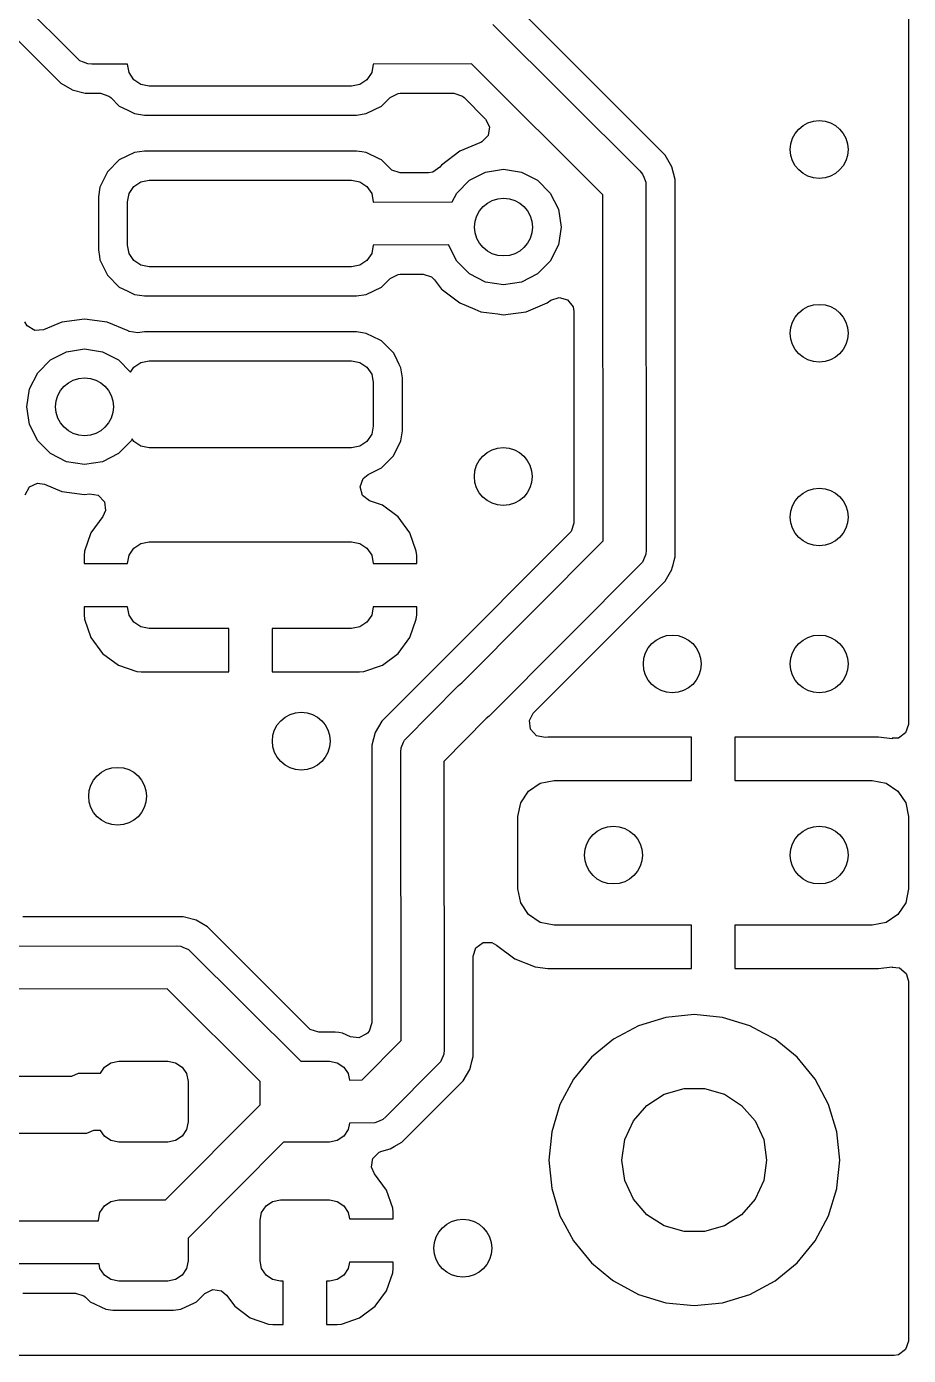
# Model space of a CAD drawing. Extents: x 4.8 to 5.96, y -4.25 to -3.64.
# Drawn here: x 5.7192 to 5.9593, y -4.2282 to -3.8665 of the extents above; entities that cross this region are included whole.
import ezdxf

# ---------------------------------------------------------------- set-up
doc = ezdxf.new("R2010")
doc.units = 0
doc.header["$MEASUREMENT"] = 0
doc.layers.add('BLACK', color=7, linetype='CONTINUOUS')

msp = doc.modelspace()

# ---------------------------------------------------------------- linework, layer by layer
at = {"layer": 'BLACK', "linetype": 'CONTINUOUS'}
for p, q in [((5.95927, -3.83298), (5.95927, -4.05647)), ((5.73373, -3.87582), (5.70048, -3.84272)), ((5.69843, -3.85184), (5.72853, -3.88195)), ((5.89304, -3.90153), (5.85138, -3.85986)), ((5.84619, -3.866), (5.88618, -3.90582)), ((5.73474, -3.87623), (5.73373, -3.87582)), ((5.73586, -3.8767), (5.73474, -3.87623)), ((5.73701, -3.87681), (5.73586, -3.8767)), ((5.84036, -3.8767), (5.81362, -3.87676)), ((5.8761, -3.9123), (5.84036, -3.8767)), ((5.74669, -3.87679), (5.73701, -3.87681)), ((5.74669, -3.87681), (5.74669, -3.87679)), ((5.74714, -3.87907), (5.74669, -3.87681)), ((5.74842, -3.88099), (5.74714, -3.87907)), ((5.81317, -3.87907), (5.81189, -3.88099)), ((5.81362, -3.87681), (5.81317, -3.87907)), ((5.81362, -3.87676), (5.81362, -3.87681)), ((5.72853, -3.88195), (5.73157, -3.8837)), ((5.73157, -3.8837), (5.73168, -3.88376)), ((5.73168, -3.88376), (5.73519, -3.8847)), ((5.75034, -3.88227), (5.74842, -3.88099)), ((5.7526, -3.88272), (5.75034, -3.88227)), ((5.80772, -3.88272), (5.7526, -3.88272)), ((5.80998, -3.88227), (5.80772, -3.88272)), ((5.81189, -3.88099), (5.80998, -3.88227)), ((5.73519, -3.8847), (5.73519, -3.8847)), ((5.73519, -3.8847), (5.73882, -3.8847)), ((5.73882, -3.8847), (5.73936, -3.8847)), ((5.73936, -3.8847), (5.74165, -3.88545)), ((5.74165, -3.88545), (5.74212, -3.88585)), ((5.74212, -3.88585), (5.74447, -3.8882)), ((5.81585, -3.8882), (5.8182, -3.88585)), ((5.8182, -3.88585), (5.82034, -3.88475)), ((5.82034, -3.88475), (5.82095, -3.8847)), ((5.82095, -3.8847), (5.83558, -3.8847)), ((5.83558, -3.8847), (5.83787, -3.88545)), ((5.83787, -3.88545), (5.83833, -3.88585)), ((5.83833, -3.88585), (5.84418, -3.8917)), ((5.74447, -3.8882), (5.74659, -3.88923)), ((5.74659, -3.88923), (5.74861, -3.89022)), ((5.74861, -3.89022), (5.74861, -3.89022)), ((5.74861, -3.89022), (5.74861, -3.89022)), ((5.74861, -3.89022), (5.75129, -3.89061)), ((5.75129, -3.89061), (5.75129, -3.89061)), ((5.75129, -3.89061), (5.80903, -3.89061)), ((5.80903, -3.89061), (5.81171, -3.89022)), ((5.80903, -3.89061), (5.80903, -3.89061)), ((5.81171, -3.89022), (5.81585, -3.8882)), ((5.84418, -3.8917), (5.84528, -3.89384)), ((5.84528, -3.89384), (5.8449, -3.89622)), ((5.84257, -3.8982), (5.83713, -3.90045)), ((5.84288, -3.89807), (5.84257, -3.8982)), ((5.84292, -3.89805), (5.84288, -3.89807)), ((5.84288, -3.89807), (5.84288, -3.89807)), ((5.8432, -3.89793), (5.84292, -3.89805)), ((5.8449, -3.89622), (5.8432, -3.89793)), ((5.74861, -3.9008), (5.74447, -3.90283)), ((5.74995, -3.90061), (5.74861, -3.9008)), ((5.75129, -3.90041), (5.74995, -3.90061)), ((5.80903, -3.90041), (5.75129, -3.90041)), ((5.81046, -3.90062), (5.80903, -3.90041)), ((5.81171, -3.9008), (5.81046, -3.90062)), ((5.81518, -3.9025), (5.81171, -3.9008)), ((5.83713, -3.90045), (5.83219, -3.90424)), ((5.89486, -3.90467), (5.89304, -3.90153)), ((5.74447, -3.90283), (5.74121, -3.90608)), ((5.81585, -3.90283), (5.81518, -3.9025)), ((5.8182, -3.90518), (5.81585, -3.90283)), ((5.81866, -3.90557), (5.8182, -3.90518)), ((5.82095, -3.90632), (5.81866, -3.90557)), ((5.83177, -3.90479), (5.82978, -3.90616)), ((5.83219, -3.90424), (5.83177, -3.90479)), ((5.83219, -3.90424), (5.83219, -3.90424)), ((5.84419, -3.90613), (5.84906, -3.90535)), ((5.84906, -3.90535), (5.85392, -3.90613)), ((5.8958, -3.90818), (5.89486, -3.90467)), ((5.74121, -3.90608), (5.73919, -3.91022)), ((5.74842, -3.91004), (5.75034, -3.90876)), ((5.75034, -3.90876), (5.7526, -3.90831)), ((5.7526, -3.90831), (5.80772, -3.90831)), ((5.80772, -3.90831), (5.80998, -3.90876)), ((5.80998, -3.90876), (5.81189, -3.91004)), ((5.82868, -3.90632), (5.82095, -3.90632)), ((5.82978, -3.90616), (5.82868, -3.90632)), ((5.83631, -3.91185), (5.8398, -3.90836)), ((5.8398, -3.90836), (5.84419, -3.90613)), ((5.85392, -3.90613), (5.85831, -3.90836)), ((5.85831, -3.90836), (5.8618, -3.91185)), ((5.88618, -3.90582), (5.88691, -3.90672)), ((5.88691, -3.90672), (5.88725, -3.90753)), ((5.88725, -3.90753), (5.88779, -3.90885)), ((5.88779, -3.90885), (5.88791, -4.009)), ((5.8958, -4.01082), (5.8958, -3.90818)), ((5.73919, -3.91022), (5.7388, -3.9129)), ((5.73919, -3.91022), (5.73919, -3.91022)), ((5.74669, -3.91421), (5.74714, -3.91195)), ((5.74714, -3.91195), (5.74842, -3.91004)), ((5.81189, -3.91004), (5.81317, -3.91195)), ((5.81317, -3.91195), (5.81362, -3.91421)), ((5.8351, -3.91424), (5.83631, -3.91185)), ((5.8618, -3.91185), (5.86403, -3.91624)), ((5.8762, -4.00645), (5.8761, -3.9123)), ((5.7388, -3.9129), (5.7388, -3.92733)), ((5.74669, -3.92602), (5.74669, -3.91421)), ((5.81362, -3.91421), (5.81362, -3.91428)), ((5.81362, -3.91428), (5.8351, -3.91424)), ((5.86403, -3.91624), (5.8648, -3.9211)), ((5.8648, -3.9211), (5.86403, -3.92597)), ((5.7388, -3.92733), (5.73906, -3.92912)), ((5.74714, -3.92828), (5.74669, -3.92602)), ((5.81362, -3.92602), (5.81317, -3.92828)), ((5.83407, -3.92594), (5.81362, -3.92598)), ((5.81362, -3.92598), (5.81362, -3.92602)), ((5.83408, -3.92597), (5.83407, -3.92594)), ((5.83631, -3.93036), (5.83408, -3.92597)), ((5.86403, -3.92597), (5.8618, -3.93036)), ((5.73906, -3.92912), (5.73919, -3.93002)), ((5.73919, -3.93002), (5.74071, -3.93312)), ((5.74842, -3.9302), (5.74714, -3.92828)), ((5.75034, -3.93148), (5.74842, -3.9302)), ((5.81189, -3.9302), (5.80998, -3.93148)), ((5.81317, -3.92828), (5.81189, -3.9302)), ((5.8398, -3.93384), (5.83631, -3.93036)), ((5.8618, -3.93036), (5.85831, -3.93384)), ((5.74071, -3.93312), (5.74121, -3.93415)), ((5.74121, -3.93415), (5.74447, -3.93741)), ((5.7526, -3.93193), (5.75034, -3.93148)), ((5.80772, -3.93193), (5.7526, -3.93193)), ((5.80998, -3.93148), (5.80772, -3.93193)), ((5.8182, -3.93506), (5.82034, -3.93397)), ((5.82034, -3.93397), (5.82095, -3.93392)), ((5.82095, -3.93392), (5.82717, -3.93392)), ((5.82717, -3.93392), (5.82946, -3.93466)), ((5.84419, -3.93608), (5.8398, -3.93384)), ((5.85831, -3.93384), (5.85392, -3.93608)), ((5.74447, -3.93741), (5.74659, -3.93844)), ((5.81171, -3.93943), (5.81585, -3.93741)), ((5.81585, -3.93741), (5.8182, -3.93506)), ((5.82946, -3.93466), (5.83026, -3.93544)), ((5.83026, -3.93544), (5.83219, -3.93796)), ((5.83219, -3.93796), (5.83219, -3.93796)), ((5.83219, -3.93796), (5.83219, -3.93796)), ((5.83219, -3.93796), (5.83246, -3.93817)), ((5.83246, -3.93817), (5.83713, -3.94175)), ((5.84906, -3.93685), (5.84419, -3.93608)), ((5.85392, -3.93608), (5.84906, -3.93685)), ((5.74659, -3.93844), (5.74861, -3.93943)), ((5.74861, -3.93943), (5.74861, -3.93943)), ((5.74861, -3.93943), (5.74861, -3.93943)), ((5.74861, -3.93943), (5.75129, -3.93982)), ((5.75129, -3.93982), (5.75129, -3.93982)), ((5.75129, -3.93982), (5.80903, -3.93982)), ((5.80903, -3.93982), (5.81171, -3.93943)), ((5.80903, -3.93982), (5.80903, -3.93982)), ((5.83713, -3.94175), (5.83713, -3.94175)), ((5.83713, -3.94175), (5.83713, -3.94175)), ((5.83713, -3.94175), (5.84122, -3.94345)), ((5.85523, -3.94414), (5.86098, -3.94175)), ((5.86098, -3.94175), (5.86193, -3.94102)), ((5.86193, -3.94102), (5.8642, -3.94022)), ((5.8642, -3.94022), (5.86651, -3.9409)), ((5.86651, -3.9409), (5.86798, -3.94281)), ((5.84122, -3.94345), (5.84288, -3.94414)), ((5.84288, -3.94414), (5.84751, -3.94474)), ((5.84751, -3.94474), (5.84906, -3.94495)), ((5.84906, -3.94495), (5.85029, -3.94479)), ((5.84906, -3.94495), (5.84906, -3.94495)), ((5.84906, -3.94495), (5.84906, -3.94495)), ((5.85029, -3.94479), (5.85523, -3.94414)), ((5.86798, -3.94281), (5.8682, -3.94411)), ((5.8682, -3.94411), (5.8682, -4.00167)), ((5.7194, -3.94796), (5.71877, -3.94692)), ((5.72146, -3.94921), (5.7194, -3.94796)), ((5.72386, -3.94903), (5.72146, -3.94921)), ((5.72883, -3.94697), (5.72386, -3.94903)), ((5.735, -3.94615), (5.72883, -3.94697)), ((5.72883, -3.94697), (5.72883, -3.94697)), ((5.74117, -3.94697), (5.735, -3.94615)), ((5.735, -3.94615), (5.735, -3.94615)), ((5.74692, -3.94935), (5.74117, -3.94697)), ((5.74117, -3.94697), (5.74117, -3.94697)), ((5.74701, -3.9494), (5.74692, -3.94935)), ((5.74715, -3.94948), (5.74701, -3.9494)), ((5.74952, -3.94988), (5.74715, -3.94948)), ((5.75005, -3.94981), (5.74952, -3.94988)), ((5.75129, -3.94963), (5.75005, -3.94981)), ((5.80903, -3.94963), (5.75129, -3.94963)), ((5.81064, -3.94986), (5.80903, -3.94963)), ((5.81171, -3.95002), (5.81064, -3.94986)), ((5.81552, -3.95188), (5.81171, -3.95002)), ((5.81585, -3.95204), (5.81552, -3.95188)), ((5.8191, -3.9553), (5.81585, -3.95204)), ((5.72574, -3.95726), (5.73013, -3.95502)), ((5.73013, -3.95502), (5.735, -3.95425)), ((5.735, -3.95425), (5.73987, -3.95502)), ((5.73987, -3.95502), (5.74426, -3.95726)), ((5.81953, -3.95616), (5.8191, -3.9553)), ((5.82067, -3.9585), (5.81953, -3.95616)), ((5.72226, -3.96074), (5.72574, -3.95726)), ((5.74426, -3.95726), (5.74755, -3.96055)), ((5.74755, -3.96055), (5.74842, -3.95925)), ((5.74842, -3.95925), (5.75034, -3.95797)), ((5.75034, -3.95797), (5.7526, -3.95752)), ((5.7526, -3.95752), (5.80772, -3.95752)), ((5.80772, -3.95752), (5.80998, -3.95797)), ((5.80998, -3.95797), (5.81189, -3.95925)), ((5.81189, -3.95925), (5.81317, -3.96117)), ((5.82112, -3.95943), (5.82067, -3.9585)), ((5.82152, -3.96212), (5.82112, -3.95943)), ((5.72002, -3.96513), (5.72226, -3.96074)), ((5.81317, -3.96117), (5.81362, -3.96343)), ((5.81362, -3.96343), (5.81362, -3.97524)), ((5.82152, -3.97655), (5.82152, -3.96212)), ((5.71925, -3.97), (5.72002, -3.96513)), ((5.72002, -3.97487), (5.71925, -3.97)), ((5.72226, -3.97926), (5.72002, -3.97487)), ((5.81317, -3.9775), (5.81189, -3.97941)), ((5.81362, -3.97524), (5.81317, -3.9775)), ((5.82112, -3.97923), (5.82152, -3.97655)), ((5.72574, -3.98274), (5.72226, -3.97926)), ((5.74774, -3.97926), (5.74426, -3.98274)), ((5.74799, -3.97877), (5.74774, -3.97926)), ((5.74842, -3.97941), (5.74799, -3.97877)), ((5.75034, -3.98069), (5.74842, -3.97941)), ((5.7526, -3.98114), (5.75034, -3.98069)), ((5.80772, -3.98114), (5.7526, -3.98114)), ((5.80998, -3.98069), (5.80772, -3.98114)), ((5.81189, -3.97941), (5.80998, -3.98069)), ((5.8191, -3.98337), (5.82112, -3.97923)), ((5.73013, -3.98498), (5.72574, -3.98274)), ((5.735, -3.98575), (5.73013, -3.98498)), ((5.73987, -3.98498), (5.735, -3.98575)), ((5.74426, -3.98274), (5.73987, -3.98498)), ((5.81585, -3.98662), (5.8191, -3.98337)), ((5.81081, -3.98955), (5.8122, -3.9884)), ((5.8122, -3.9884), (5.81585, -3.98662)), ((5.71882, -3.99393), (5.71999, -3.99183)), ((5.71999, -3.99183), (5.72218, -3.99082)), ((5.72218, -3.99082), (5.72413, -3.99109)), ((5.72413, -3.99109), (5.72883, -3.99303)), ((5.81001, -3.99182), (5.81081, -3.98955)), ((5.81071, -3.99413), (5.81001, -3.99182)), ((5.72883, -3.99303), (5.735, -3.99385)), ((5.735, -3.99385), (5.73638, -3.99366)), ((5.73638, -3.99366), (5.73875, -3.9941)), ((5.73875, -3.9941), (5.7404, -3.99585)), ((5.7404, -3.99585), (5.74072, -3.99824)), ((5.81262, -3.99559), (5.81071, -3.99413)), ((5.81609, -3.9968), (5.81262, -3.99559)), ((5.74072, -3.99824), (5.74002, -3.99984)), ((5.82039, -3.99997), (5.81609, -3.9968)), ((5.74002, -3.99984), (5.73676, -4.00427)), ((5.82356, -4.00427), (5.82039, -3.99997)), ((5.82039, -3.99997), (5.82039, -3.99997)), ((5.8682, -4.00167), (5.86746, -4.00396)), ((5.73676, -4.00427), (5.73499, -4.00931)), ((5.75034, -4.00718), (5.7526, -4.00673)), ((5.7526, -4.00673), (5.80772, -4.00673)), ((5.80772, -4.00673), (5.80998, -4.00718)), ((5.82532, -4.00931), (5.82356, -4.00427)), ((5.86706, -4.00443), (5.83018, -4.0413)), ((5.83769, -4.04512), (5.8762, -4.00645)), ((5.86746, -4.00396), (5.86706, -4.00443)), ((5.73499, -4.00931), (5.73488, -4.0105)), ((5.73488, -4.0105), (5.73488, -4.01264)), ((5.74669, -4.01264), (5.74714, -4.01038)), ((5.74714, -4.01038), (5.74842, -4.00846)), ((5.74842, -4.00846), (5.75034, -4.00718)), ((5.80998, -4.00718), (5.81189, -4.00846)), ((5.81189, -4.00846), (5.81317, -4.01038)), ((5.81317, -4.01038), (5.81362, -4.01264)), ((5.82543, -4.0105), (5.82532, -4.00931)), ((5.82532, -4.00931), (5.82532, -4.00931)), ((5.82543, -4.01264), (5.82543, -4.0105)), ((5.88779, -4.01015), (5.88761, -4.01059)), ((5.88791, -4.009), (5.88779, -4.01015)), ((5.73488, -4.01264), (5.73488, -4.01264)), ((5.73488, -4.01264), (5.74669, -4.01264)), ((5.81362, -4.01264), (5.82543, -4.01264)), ((5.82543, -4.01264), (5.82543, -4.01264)), ((5.88691, -4.01228), (5.84518, -4.05418)), ((5.88761, -4.01059), (5.88691, -4.01228)), ((5.89486, -4.01433), (5.895, -4.0138)), ((5.895, -4.0138), (5.89521, -4.01302)), ((5.89521, -4.01302), (5.89552, -4.01186)), ((5.89552, -4.01186), (5.8958, -4.01082)), ((5.85717, -4.05335), (5.89304, -4.01747)), ((5.89304, -4.01747), (5.89486, -4.01433)), ((5.74669, -4.02445), (5.73488, -4.02445)), ((5.73488, -4.02445), (5.73488, -4.02445)), ((5.73488, -4.02445), (5.73488, -4.02658)), ((5.74714, -4.02671), (5.74669, -4.02445)), ((5.81362, -4.02445), (5.81317, -4.02671)), ((5.82543, -4.02445), (5.81362, -4.02445)), ((5.82543, -4.02658), (5.82543, -4.02445)), ((5.82543, -4.02445), (5.82543, -4.02445)), ((5.73488, -4.02658), (5.73499, -4.02778)), ((5.73499, -4.02778), (5.73499, -4.02778)), ((5.73499, -4.02778), (5.73676, -4.03282)), ((5.74842, -4.02862), (5.74714, -4.02671)), ((5.81317, -4.02671), (5.81189, -4.02862)), ((5.82356, -4.03282), (5.82532, -4.02778)), ((5.82532, -4.02778), (5.82543, -4.02658)), ((5.82543, -4.02658), (5.82543, -4.02658)), ((5.75034, -4.0299), (5.74842, -4.02862)), ((5.7526, -4.03035), (5.75034, -4.0299)), ((5.77425, -4.03035), (5.7526, -4.03035)), ((5.77425, -4.04217), (5.77425, -4.03035)), ((5.80772, -4.03035), (5.78606, -4.03035)), ((5.78606, -4.03035), (5.78606, -4.04217)), ((5.80998, -4.0299), (5.80772, -4.03035)), ((5.81189, -4.02862), (5.80998, -4.0299)), ((5.73676, -4.03282), (5.73993, -4.03712)), ((5.82039, -4.03712), (5.82356, -4.03282)), ((5.73993, -4.03712), (5.73993, -4.03712)), ((5.73993, -4.03712), (5.74423, -4.04029)), ((5.81609, -4.04029), (5.82039, -4.03712)), ((5.82039, -4.03712), (5.82039, -4.03712)), ((5.74423, -4.04029), (5.74927, -4.04205)), ((5.74927, -4.04205), (5.75046, -4.04217)), ((5.75046, -4.04217), (5.77425, -4.04217)), ((5.77425, -4.04217), (5.77425, -4.04217)), ((5.78606, -4.04217), (5.78606, -4.04217)), ((5.78606, -4.04217), (5.80985, -4.04217)), ((5.80985, -4.04217), (5.81105, -4.04205)), ((5.81105, -4.04205), (5.81609, -4.04029)), ((5.81105, -4.04205), (5.81105, -4.04205)), ((5.83018, -4.0413), (5.81596, -4.05553)), ((5.83018, -4.0413), (5.83018, -4.0413)), ((5.83018, -4.0413), (5.83018, -4.0413)), ((5.82209, -4.06072), (5.83682, -4.04582)), ((5.83682, -4.04582), (5.83769, -4.04512)), ((5.8561, -4.05535), (5.85717, -4.05335)), ((5.81596, -4.05553), (5.81414, -4.05867)), ((5.81596, -4.05553), (5.81596, -4.05553)), ((5.81596, -4.05553), (5.81596, -4.05553)), ((5.84437, -4.05483), (5.8328, -4.06654)), ((5.84518, -4.05418), (5.84437, -4.05483)), ((5.85639, -4.05774), (5.8561, -4.05535)), ((5.95927, -4.05647), (5.95853, -4.05876)), ((5.81414, -4.05867), (5.81323, -4.06207)), ((5.82185, -4.06129), (5.82209, -4.06072)), ((5.85803, -4.05951), (5.85639, -4.05774)), ((5.86039, -4.05997), (5.85803, -4.05951)), ((5.86114, -4.05988), (5.86039, -4.05997)), ((5.90024, -4.05988), (5.86114, -4.05988)), ((5.90024, -4.07169), (5.90024, -4.05988)), ((5.90024, -4.05988), (5.90024, -4.05988)), ((5.95114, -4.05988), (5.91205, -4.05988)), ((5.91205, -4.05988), (5.91205, -4.05988)), ((5.91205, -4.05988), (5.91205, -4.07169)), ((5.95487, -4.06033), (5.95114, -4.05988)), ((5.95488, -4.06023), (5.95487, -4.06033)), ((5.95658, -4.06018), (5.95488, -4.06023)), ((5.95853, -4.05876), (5.95658, -4.06018)), ((5.81323, -4.06207), (5.8132, -4.06218)), ((5.8132, -4.06218), (5.8132, -4.13767)), ((5.82109, -4.064), (5.82121, -4.06285)), ((5.8212, -4.14246), (5.82109, -4.064)), ((5.82121, -4.06285), (5.82185, -4.06129)), ((5.8328, -4.06654), (5.83291, -4.145)), ((5.85907, -4.07244), (5.86283, -4.07169)), ((5.86283, -4.07169), (5.90024, -4.07169)), ((5.91205, -4.07169), (5.94945, -4.07169)), ((5.94945, -4.07169), (5.95322, -4.07244)), ((5.85374, -4.07777), (5.85587, -4.07458)), ((5.85587, -4.07458), (5.85907, -4.07244)), ((5.95322, -4.07244), (5.95641, -4.07458)), ((5.95641, -4.07458), (5.95854, -4.07777)), ((5.85299, -4.08154), (5.85374, -4.07777)), ((5.95854, -4.07777), (5.95929, -4.08154)), ((5.85299, -4.10122), (5.85299, -4.08154)), ((5.95929, -4.08154), (5.95929, -4.10122)), ((5.85374, -4.10499), (5.85299, -4.10122)), ((5.95929, -4.10122), (5.95854, -4.10499)), ((5.85587, -4.10818), (5.85374, -4.10499)), ((5.95854, -4.10499), (5.95641, -4.10818)), ((5.76186, -4.1088), (5.7182, -4.1088)), ((5.76537, -4.10974), (5.76186, -4.1088)), ((5.76186, -4.1088), (5.76186, -4.1088)), ((5.76852, -4.11156), (5.76537, -4.10974)), ((5.78255, -4.12559), (5.76852, -4.11156)), ((5.85907, -4.11031), (5.85587, -4.10818)), ((5.86283, -4.11106), (5.85907, -4.11031)), ((5.90024, -4.11106), (5.86283, -4.11106)), ((5.90024, -4.12287), (5.90024, -4.11106)), ((5.94945, -4.11106), (5.91205, -4.11106)), ((5.91205, -4.11106), (5.91205, -4.12287)), ((5.95322, -4.11031), (5.94945, -4.11106)), ((5.95641, -4.10818), (5.95322, -4.11031)), ((5.71087, -4.11677), (5.76005, -4.11669)), ((5.76005, -4.11669), (5.7612, -4.11681)), ((5.7612, -4.11681), (5.76174, -4.11703)), ((5.76174, -4.11703), (5.76333, -4.11769)), ((5.76333, -4.11769), (5.79386, -4.14808)), ((5.8408, -4.11951), (5.84154, -4.11721)), ((5.84154, -4.11721), (5.84349, -4.1158)), ((5.84349, -4.1158), (5.8459, -4.1158)), ((5.8459, -4.1158), (5.84714, -4.11656)), ((5.84714, -4.11656), (5.84717, -4.11651)), ((5.84717, -4.11651), (5.85212, -4.12027)), ((5.8408, -4.14682), (5.8408, -4.11951)), ((5.85212, -4.12027), (5.85766, -4.12246)), ((5.85766, -4.12246), (5.86114, -4.12287)), ((5.95114, -4.12287), (5.95487, -4.12243)), ((5.95487, -4.12243), (5.95489, -4.12254)), ((5.95489, -4.12254), (5.95682, -4.12267)), ((5.79601, -4.13904), (5.78255, -4.12559)), ((5.86114, -4.12287), (5.86114, -4.12287)), ((5.86114, -4.12287), (5.90024, -4.12287)), ((5.90024, -4.12287), (5.90024, -4.12287)), ((5.91205, -4.12287), (5.91205, -4.12287)), ((5.91205, -4.12287), (5.95114, -4.12287)), ((5.95114, -4.12287), (5.95114, -4.12287)), ((5.95682, -4.12267), (5.95867, -4.12421)), ((5.95867, -4.12421), (5.95927, -4.12629)), ((5.7575, -4.1284), (5.71087, -4.12847)), ((5.7828, -4.15358), (5.7575, -4.1284)), ((5.95927, -4.12629), (5.95927, -4.22427)), ((5.89328, -4.13618), (5.88585, -4.13843)), ((5.901, -4.13542), (5.89328, -4.13618)), ((5.89328, -4.13618), (5.89328, -4.13618)), ((5.90872, -4.13618), (5.901, -4.13542)), ((5.901, -4.13542), (5.901, -4.13542)), ((5.91615, -4.13843), (5.90872, -4.13618)), ((5.90872, -4.13618), (5.90872, -4.13618)), ((5.79647, -4.13944), (5.79601, -4.13904)), ((5.79876, -4.14019), (5.79647, -4.13944)), ((5.80326, -4.14019), (5.79876, -4.14019)), ((5.80424, -4.14031), (5.80326, -4.14019)), ((5.80326, -4.14019), (5.80326, -4.14019)), ((5.80522, -4.14044), (5.80424, -4.14031)), ((5.8074, -4.14146), (5.80522, -4.14044)), ((5.80522, -4.14044), (5.80522, -4.14044)), ((5.8118, -4.14068), (5.80966, -4.14178)), ((5.81206, -4.14043), (5.8118, -4.14068)), ((5.81246, -4.13996), (5.81206, -4.14043)), ((5.8132, -4.13767), (5.81246, -4.13996)), ((5.88585, -4.13843), (5.87901, -4.14209)), ((5.88585, -4.13843), (5.88585, -4.13843)), ((5.91988, -4.14043), (5.91615, -4.13843)), ((5.91615, -4.13843), (5.91615, -4.13843)), ((5.92299, -4.14209), (5.91988, -4.14043)), ((5.80966, -4.14178), (5.8074, -4.14146)), ((5.81057, -4.15321), (5.8212, -4.14246)), ((5.87901, -4.14209), (5.87301, -4.14701)), ((5.87901, -4.14209), (5.87901, -4.14209)), ((5.92899, -4.14701), (5.92299, -4.14209)), ((5.92299, -4.14209), (5.92299, -4.14209)), ((5.92299, -4.14209), (5.92299, -4.14209)), ((5.8326, -4.14662), (5.83191, -4.14828)), ((5.83279, -4.14615), (5.8326, -4.14662)), ((5.83291, -4.145), (5.83279, -4.14615)), ((5.84042, -4.14822), (5.8408, -4.14682)), ((5.87301, -4.14701), (5.86809, -4.15301)), ((5.87301, -4.14701), (5.87301, -4.14701)), ((5.93304, -4.15195), (5.92899, -4.14701)), ((5.92899, -4.14701), (5.92899, -4.14701)), ((5.7315, -4.15213), (5.73332, -4.15138)), ((5.73332, -4.15138), (5.73932, -4.15133)), ((5.73932, -4.15133), (5.74041, -4.14969)), ((5.74041, -4.14969), (5.7422, -4.1485)), ((5.7422, -4.1485), (5.74431, -4.14808)), ((5.74431, -4.14808), (5.75769, -4.14808)), ((5.75769, -4.14808), (5.7598, -4.1485)), ((5.7598, -4.1485), (5.76159, -4.14969)), ((5.76159, -4.14969), (5.76279, -4.15148)), ((5.76279, -4.15148), (5.7632, -4.15359)), ((5.79386, -4.14808), (5.80169, -4.14808)), ((5.80169, -4.14808), (5.8038, -4.1485)), ((5.8038, -4.1485), (5.80559, -4.14969)), ((5.80559, -4.14969), (5.80679, -4.15148)), ((5.80679, -4.15148), (5.80713, -4.15323)), ((5.83191, -4.14828), (5.81707, -4.16328)), ((5.83804, -4.15347), (5.83986, -4.15033)), ((5.83986, -4.15033), (5.84012, -4.14934)), ((5.84012, -4.14934), (5.84042, -4.14822)), ((5.84012, -4.14934), (5.84012, -4.14934)), ((5.71049, -4.1522), (5.7315, -4.15213)), ((5.7632, -4.15359), (5.7632, -4.16461)), ((5.7828, -4.15359), (5.7828, -4.15358)), ((5.7828, -4.15999), (5.7828, -4.15359)), ((5.80713, -4.15323), (5.81057, -4.15321)), ((5.82137, -4.17014), (5.83804, -4.15347)), ((5.86809, -4.15301), (5.86443, -4.15985)), ((5.86809, -4.15301), (5.86809, -4.15301)), ((5.93391, -4.15301), (5.93304, -4.15195)), ((5.93757, -4.15985), (5.93391, -4.15301)), ((5.88811, -4.16012), (5.89282, -4.15709)), ((5.89282, -4.15709), (5.8982, -4.15552)), ((5.8982, -4.15552), (5.9038, -4.15552)), ((5.9038, -4.15552), (5.90918, -4.15709)), ((5.90918, -4.15709), (5.91389, -4.16012)), ((5.75701, -4.18587), (5.7828, -4.15999)), ((5.86443, -4.15985), (5.86218, -4.16728)), ((5.86443, -4.15985), (5.86443, -4.15985)), ((5.88444, -4.16436), (5.88811, -4.16012)), ((5.91389, -4.16012), (5.91756, -4.16436)), ((5.93982, -4.16728), (5.93757, -4.15985)), ((5.7632, -4.16461), (5.76279, -4.16672)), ((5.80714, -4.16494), (5.80679, -4.16672)), ((5.81405, -4.16489), (5.80714, -4.16494)), ((5.81525, -4.1644), (5.81405, -4.16489)), ((5.81618, -4.16401), (5.81525, -4.1644)), ((5.81707, -4.16328), (5.81618, -4.16401)), ((5.88211, -4.16945), (5.88444, -4.16436)), ((5.91756, -4.16436), (5.91989, -4.16945)), ((5.73241, -4.16773), (5.71049, -4.1678)), ((5.73245, -4.16775), (5.73241, -4.16773)), ((5.73552, -4.16775), (5.73245, -4.16775)), ((5.73743, -4.16695), (5.73552, -4.16775)), ((5.73936, -4.16694), (5.73743, -4.16695)), ((5.74041, -4.16851), (5.73936, -4.16694)), ((5.7422, -4.16971), (5.74041, -4.16851)), ((5.76159, -4.16851), (5.7598, -4.16971)), ((5.76279, -4.16672), (5.76159, -4.16851)), ((5.80559, -4.16851), (5.8038, -4.16971)), ((5.80679, -4.16672), (5.80559, -4.16851)), ((5.86218, -4.16728), (5.86142, -4.175)), ((5.86218, -4.16728), (5.86218, -4.16728)), ((5.88131, -4.175), (5.88211, -4.16945)), ((5.91989, -4.16945), (5.92069, -4.175)), ((5.94058, -4.175), (5.93982, -4.16728)), ((5.93982, -4.16728), (5.93982, -4.16728)), ((5.93982, -4.16728), (5.93982, -4.16728)), ((5.74431, -4.17013), (5.7422, -4.16971)), ((5.75769, -4.17013), (5.74431, -4.17013)), ((5.7598, -4.16971), (5.75769, -4.17013)), ((5.78921, -4.17013), (5.7632, -4.19623)), ((5.80169, -4.17013), (5.78921, -4.17013)), ((5.8038, -4.16971), (5.80169, -4.17013)), ((5.81346, -4.17457), (5.81517, -4.17287)), ((5.81517, -4.17287), (5.81593, -4.17258)), ((5.81593, -4.17258), (5.81822, -4.17196)), ((5.81822, -4.17196), (5.81928, -4.17135)), ((5.81928, -4.17135), (5.82137, -4.17014)), ((5.81309, -4.17695), (5.81339, -4.175)), ((5.81339, -4.175), (5.81346, -4.17457)), ((5.86142, -4.175), (5.86218, -4.18272)), ((5.86142, -4.175), (5.86142, -4.175)), ((5.88211, -4.18055), (5.88131, -4.175)), ((5.92069, -4.175), (5.91989, -4.18055)), ((5.93983, -4.1826), (5.94058, -4.175)), ((5.94058, -4.175), (5.94058, -4.175)), ((5.81398, -4.17871), (5.81309, -4.17695)), ((5.81391, -4.17876), (5.81398, -4.17871)), ((5.81718, -4.1832), (5.81391, -4.17876)), ((5.81891, -4.18813), (5.81718, -4.1832)), ((5.86218, -4.18272), (5.86218, -4.18272)), ((5.86218, -4.18272), (5.86443, -4.19015)), ((5.88444, -4.18564), (5.88211, -4.18055)), ((5.91989, -4.18055), (5.91756, -4.18564)), ((5.93757, -4.19015), (5.93982, -4.18272)), ((5.93982, -4.18272), (5.93983, -4.1826)), ((5.73921, -4.18928), (5.74041, -4.18749)), ((5.74041, -4.18749), (5.7422, -4.18629)), ((5.7422, -4.18629), (5.74431, -4.18587)), ((5.74431, -4.18587), (5.75701, -4.18587)), ((5.78321, -4.18928), (5.78441, -4.18749)), ((5.78441, -4.18749), (5.7862, -4.18629)), ((5.7862, -4.18629), (5.78831, -4.18587)), ((5.78831, -4.18587), (5.80169, -4.18587)), ((5.80169, -4.18587), (5.8038, -4.18629)), ((5.8038, -4.18629), (5.80559, -4.18749)), ((5.80559, -4.18749), (5.80679, -4.18928)), ((5.88811, -4.18988), (5.88444, -4.18564)), ((5.91756, -4.18564), (5.91389, -4.18988)), ((5.7388, -4.19139), (5.73921, -4.18928)), ((5.7828, -4.19139), (5.78321, -4.18928)), ((5.80679, -4.18928), (5.80713, -4.19099)), ((5.80713, -4.19099), (5.81902, -4.19099)), ((5.81902, -4.1893), (5.81891, -4.18813)), ((5.81891, -4.18813), (5.81891, -4.18813)), ((5.81902, -4.19099), (5.81902, -4.1893)), ((5.81902, -4.19099), (5.81902, -4.19099)), ((5.86443, -4.19015), (5.86443, -4.19015)), ((5.86443, -4.19015), (5.86574, -4.1926)), ((5.89282, -4.19291), (5.88811, -4.18988)), ((5.91389, -4.18988), (5.90918, -4.19291)), ((5.93391, -4.19699), (5.93757, -4.19015)), ((5.71087, -4.19157), (5.7388, -4.19152)), ((5.7388, -4.19152), (5.7388, -4.19139)), ((5.7828, -4.20241), (5.7828, -4.19139)), ((5.86574, -4.1926), (5.86809, -4.19699)), ((5.8982, -4.19448), (5.89282, -4.19291)), ((5.9038, -4.19448), (5.8982, -4.19448)), ((5.90918, -4.19291), (5.9038, -4.19448)), ((5.7632, -4.19623), (5.7632, -4.20241)), ((5.86809, -4.19699), (5.86809, -4.19699)), ((5.86809, -4.19699), (5.86809, -4.19699)), ((5.86809, -4.19699), (5.87301, -4.20299)), ((5.92899, -4.20299), (5.93391, -4.19699)), ((5.73896, -4.20322), (5.71087, -4.20326)), ((5.73921, -4.20452), (5.73896, -4.20322)), ((5.74041, -4.20631), (5.73921, -4.20452)), ((5.76279, -4.20452), (5.76159, -4.20631)), ((5.7632, -4.20241), (5.76279, -4.20452)), ((5.78321, -4.20452), (5.7828, -4.20241)), ((5.78441, -4.20631), (5.78321, -4.20452)), ((5.80679, -4.20452), (5.80559, -4.20631)), ((5.80713, -4.2028), (5.80679, -4.20452)), ((5.81902, -4.2028), (5.80713, -4.2028)), ((5.81718, -4.2106), (5.81891, -4.20567)), ((5.81891, -4.20567), (5.81902, -4.2045)), ((5.81902, -4.2045), (5.81902, -4.2028)), ((5.81902, -4.2028), (5.81902, -4.2028)), ((5.87301, -4.20299), (5.87301, -4.20299)), ((5.87301, -4.20299), (5.87827, -4.2073)), ((5.92299, -4.20791), (5.92899, -4.20299)), ((5.7422, -4.2075), (5.74041, -4.20631)), ((5.74431, -4.20792), (5.7422, -4.2075)), ((5.75769, -4.20792), (5.74431, -4.20792)), ((5.7598, -4.2075), (5.75769, -4.20792)), ((5.76159, -4.20631), (5.7598, -4.2075)), ((5.7862, -4.2075), (5.78441, -4.20631)), ((5.78831, -4.20792), (5.7862, -4.2075)), ((5.78909, -4.20792), (5.78831, -4.20792)), ((5.78909, -4.21973), (5.78909, -4.20792)), ((5.80169, -4.20792), (5.80091, -4.20792)), ((5.80091, -4.20792), (5.80091, -4.21973)), ((5.8038, -4.2075), (5.80169, -4.20792)), ((5.80559, -4.20631), (5.8038, -4.2075)), ((5.87827, -4.2073), (5.87901, -4.20791)), ((5.87901, -4.20791), (5.88585, -4.21157)), ((5.91615, -4.21157), (5.92299, -4.20791)), ((5.7182, -4.2112), (5.73253, -4.2112)), ((5.73253, -4.2112), (5.73482, -4.21195)), ((5.73482, -4.21195), (5.73528, -4.21234)), ((5.73528, -4.21234), (5.7365, -4.21356)), ((5.7655, -4.21356), (5.76777, -4.21129)), ((5.76777, -4.21129), (5.76991, -4.2102)), ((5.76991, -4.2102), (5.77229, -4.21058)), ((5.77229, -4.21058), (5.77366, -4.21173)), ((5.77366, -4.21173), (5.77592, -4.2148)), ((5.81408, -4.2148), (5.81718, -4.2106)), ((5.88585, -4.21157), (5.89328, -4.21382)), ((5.90872, -4.21382), (5.91615, -4.21157)), ((5.7365, -4.21356), (5.74078, -4.21556)), ((5.74078, -4.21556), (5.74274, -4.21581)), ((5.74274, -4.21581), (5.75926, -4.21581)), ((5.75926, -4.21581), (5.76122, -4.21556)), ((5.76122, -4.21556), (5.76494, -4.21382)), ((5.76122, -4.21556), (5.76122, -4.21556)), ((5.76494, -4.21382), (5.7655, -4.21356)), ((5.77592, -4.2148), (5.77592, -4.2148)), ((5.77592, -4.2148), (5.78012, -4.2179)), ((5.80988, -4.2179), (5.81408, -4.2148)), ((5.81408, -4.2148), (5.81408, -4.2148)), ((5.89328, -4.21382), (5.89328, -4.21382)), ((5.89328, -4.21382), (5.89328, -4.21382)), ((5.89328, -4.21382), (5.901, -4.21458)), ((5.901, -4.21458), (5.90872, -4.21382)), ((5.901, -4.21458), (5.901, -4.21458)), ((5.901, -4.21458), (5.901, -4.21458)), ((5.90872, -4.21382), (5.90872, -4.21382)), ((5.90872, -4.21382), (5.90872, -4.21382)), ((5.78012, -4.2179), (5.78505, -4.21962)), ((5.78505, -4.21962), (5.78622, -4.21973)), ((5.78622, -4.21973), (5.78909, -4.21973)), ((5.78909, -4.21973), (5.78909, -4.21973)), ((5.80091, -4.21973), (5.80091, -4.21973)), ((5.80091, -4.21973), (5.80378, -4.21973)), ((5.80378, -4.21973), (5.80495, -4.21962)), ((5.80495, -4.21962), (5.80988, -4.2179)), ((5.80495, -4.21962), (5.80495, -4.21962)), ((5.95853, -4.22656), (5.95658, -4.22798)), ((5.95927, -4.22427), (5.95853, -4.22656)), ((5.95537, -4.22817), (4.80573, -4.22817)), ((5.95658, -4.22798), (5.95537, -4.22817))]:
    msp.add_line(p, q, dxfattribs=at)
at = {"layer": 'BLACK'}
for centre in [(5.935, -3.9), (5.84906, -3.9211), (5.935, -3.95), (5.735, -3.97), (5.849, -3.989), (5.935, -4), (5.895, -4.04), (5.935, -4.04), (5.794, -4.061), (5.744, -4.076), (5.879, -4.092), (5.935, -4.092), (5.838, -4.199)]:
    msp.add_circle(centre, 0.00787, dxfattribs=at)

doc.saveas('drawing.dxf')
